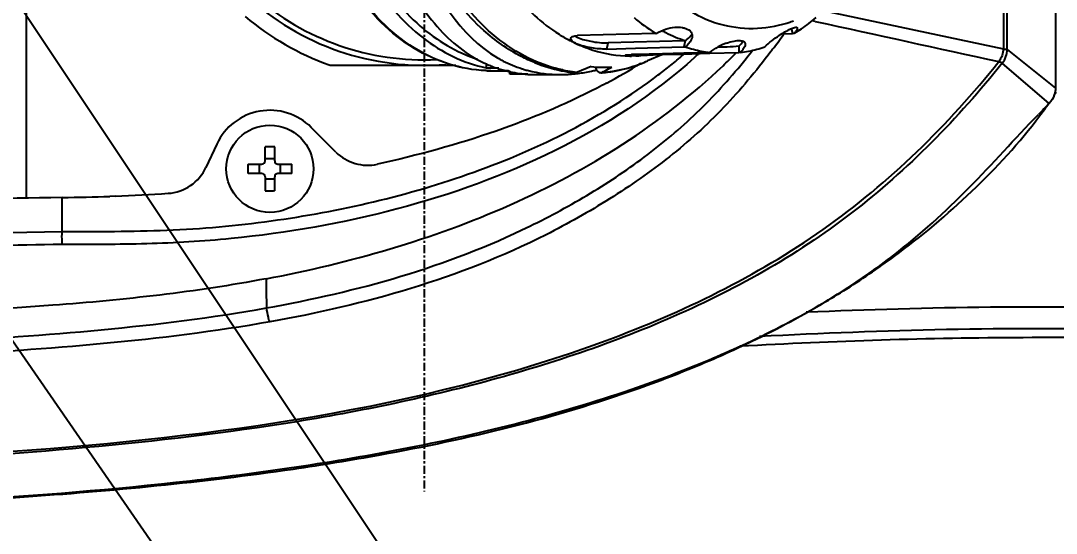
# Model space of a CAD drawing. Header units: millimetres. Extents: x 4086 to 8300, y 123 to 1549.
# Drawn here: x 6767.35 to 6814.85, y 703.58 to 727.1 of the extents above; entities that cross this region are included whole.
import ezdxf
from ezdxf import colors
from ezdxf.entities.mleader import LeaderData, LeaderLine
from ezdxf.math import Vec2, Vec3

# ---------------------------------------------------------------- set-up
doc = ezdxf.new("R2010")
doc.units = ezdxf.units.MM
doc.linetypes.add('CENTER', pattern=[0.6, 0.375, -0.075, 0.075, -0.075])
for name, color, linetype in [('00_COMPONENTS', 7, 'Continuous'), ('03_ALL_AXES', 7, 'Continuous'), ('多重引线', 7, 'Continuous')]:
    doc.layers.add(name, color=color, linetype=linetype)
doc.styles.add('思源黑', font='SourceHanSansCN-Normal.ttf')

msp = doc.modelspace()

# ---------------------------------------------------------------- linework, layer by layer
at = {"layer": '00_COMPONENTS', "color": 7, "linetype": 'Continuous'}
for p, q in [((6767.6071, 718.9587), (6767.6071, 755.1535)), ((6814.807, 729.3061), (6814.807, 724.0072)), ((6812.42, 728.8797), (6812.42, 725.8132)), ((6812.5916, 725.7846), (6812.5916, 728.9017)), ((6804.1315, 727.578), (6812.42, 725.8132)), ((6803.7916, 727.0727), (6803.6556, 727.1026)), ((6796.4146, 726.515), (6792.8856, 726.4175)), ((6802.2573, 726.5014), (6802.7452, 726.515)), ((6802.3513, 726.4894), (6802.3322, 726.4629)), ((6802.6995, 726.7142), (6802.7452, 726.515)), ((6794.2306, 725.7994), (6794.2964, 726.0859)), ((6794.2306, 725.7994), (6795.5484, 725.8359)), ((6797.8254, 726.1835), (6794.2964, 726.0859)), ((6795.5484, 725.8359), (6797.7596, 725.897)), ((6797.8254, 726.1835), (6797.7596, 725.897)), ((6800.287, 725.9489), (6800.287, 725.6476)), ((6795.5567, 725.5506), (6795.3662, 725.545)), ((6795.5553, 725.4845), (6795.3662, 725.4811)), ((6795.5553, 725.4841), (6795.5349, 725.4835)), ((6796.7792, 725.5864), (6795.5567, 725.5506)), ((6796.7477, 725.5436), (6796.0931, 725.2568)), ((6797.7678, 725.6153), (6796.7792, 725.5864)), ((6796.7804, 725.545), (6796.7804, 725.5864)), ((6796.7804, 725.545), (6797.769, 725.574)), ((6797.8393, 725.6174), (6797.7678, 725.6153)), ((6797.769, 725.574), (6798.874, 725.6063)), ((6798.8728, 725.6476), (6797.8393, 725.6174)), ((6798.874, 725.6063), (6798.9528, 725.6086)), ((6798.9528, 725.6086), (6800.287, 725.6476)), ((6800.6236, 725.3752), (6800.6523, 725.4111)), ((6812.5916, 725.7846), (6814.807, 724.0072)), ((6781.5816, 725.0561), (6787.3043, 725.0561)), ((6788.7004, 724.937), (6789.2711, 724.937)), ((6793.5101, 724.9949), (6792.8897, 724.7346)), ((6794.3131, 724.8893), (6794.4646, 724.9725)), ((6814.5152, 723.3004), (6812.3711, 725.1593)), ((6788.903, 724.8061), (6789.7611, 724.8061)), ((6789.2711, 724.8478), (6789.2418, 724.8487)), ((6789.7869, 724.6456), (6789.7869, 724.8061)), ((6790.6137, 724.6456), (6789.7869, 724.6456)), ((6790.6137, 724.6311), (6792.095, 724.6311)), ((6792.7807, 724.6682), (6792.7572, 724.6657)), ((6792.7682, 724.7161), (6792.7923, 724.7146)), ((6793.7545, 724.8424), (6793.7328, 724.837)), ((6793.9533, 724.7065), (6793.9383, 724.7061)), ((6781.8029, 721.0749), (6780.6735, 722.2043)), ((6776.3423, 721.4406), (6775.8421, 720.368)), ((6778.5563, 720.6761), (6778.5563, 721.3098)), ((6778.9963, 720.6761), (6778.9963, 721.3098)), ((6778.5563, 720.7797), (6778.9963, 720.7797)), ((6777.7726, 720.5261), (6778.4063, 720.5261)), ((6778.3027, 720.0861), (6778.3027, 720.5261)), ((6779.1463, 720.5261), (6779.7801, 720.5261)), ((6779.2499, 720.5261), (6779.2499, 720.0861)), ((6778.4063, 720.0861), (6777.7726, 720.0861)), ((6778.5563, 719.9361), (6778.5563, 719.3023)), ((6778.9963, 719.8325), (6778.5563, 719.8325)), ((6778.9963, 719.3023), (6778.9963, 719.9361)), ((6779.7801, 720.0861), (6779.1463, 720.0861)), ((6769.2463, 717.4306), (6769.2463, 718.9914)), ((6771.6753, 719.0507), (6771.4393, 719.0423))]:
    msp.add_line(p, q, dxfattribs=at)
msp.add_circle((6778.7763, 720.3061), 2, dxfattribs=at)
for centre, radius, start, end in [((6785.8463, 737.0561), 12, 227.14687, 274.81354), ((6785.8463, 737.0561), 11.75, 228.49054, 272.83371), ((6785.8463, 737.0561), 12.75, 229.94844, 250.05156), ((6798.7875, 733.1597), 7.7716, 304.24444, 310.42301), ((6800.8031, 732.2709), 5.539, 287.69516, 288.6663), ((6800.7733, 732.358), 5.6311, 288.6704, 291.04927), ((7614.4262, 4406.1444), 3767.3196, 257.5741802, 257.7052911), ((6795.8076, 732.4654), 7.0725, 237.78384, 242.35575), ((6796.4519, 725.0972), 1.4183, 88.31759, 91.50858), ((6800.1488, 732.6092), 7.1065, 238.51157, 239.04523), ((6799.9225, 732.4634), 6.6207, 241.4638, 243.12257), ((6799.766, 732.1407), 6.2621, 243.06494, 252.03912), ((6771.6595, 748.5645), 37.8061, 322.95831, 324.22489), ((6799.1645, 732.6027), 7.0989, 300.95461, 301.33524), ((6799.0783, 732.7421), 7.2628, 301.34479, 304.20219), ((6795.6756, 732.2184), 6.7924, 242.37521, 244.18363), ((6795.6218, 732.1077), 6.6693, 244.18577, 245.31961), ((6797.7129, 727.6555), 1.7591, 271.52133, 273.85044), ((6799.7029, 731.6169), 6.0152, 251.86872, 259.19679), ((6800.6257, 723.5184), 2.7133, 109.47831, 118.51687), ((6799.5895, 731.4841), 5.5798, 267.49219, 271.66896), ((6799.588, 731.5116), 5.6074, 271.67656, 277.25956), ((6799.6066, 731.6169), 6.0152, 280.80321, 288.13128), ((6792.1151, 730.3714), 5.7556, 239.6792, 242.78326), ((6795.3663, 731.2702), 5.7892, 267.0907, 269.99867), ((6795.2355, 736.3763), 10.8968, 271.68199, 272.39883), ((6782.6001, 743.1286), 23.2071, 308.85752, 310.68748), ((6783.0018, 742.1932), 22.6696, 312.27722, 312.87102), ((6799.6658, 731.4381), 5.8327, 259.22559, 262.9665), ((6779.4524, 746.1028), 29.1205, 313.66898, 315.1425), ((6779.6566, 745.898), 28.8313, 315.14465, 315.33983), ((6800.4748, 719.2936), 6.3568, 91.05374, 91.69261), ((6799.6437, 731.4381), 5.8327, 277.0335, 280.77441), ((6775.1975, 745.7275), 32.5684, 321.40532, 322.16092), ((6772.7448, 747.7506), 36.4494, 322.73757, 322.95176), ((6781.5816, 725.3061), 0.25, 250.05156, 270), ((6790.9786, 730.25), 5.6153, 245.9608, 247.06048), ((6801.6415, 723.748), 12.997, 173.89706, 174.16933), ((6790.9699, 730.2298), 5.5932, 247.06086, 247.64901), ((6790.9673, 730.2233), 5.5862, 247.64915, 248.81883), ((6790.9697, 730.2297), 5.5931, 248.81989, 252.08471), ((6790.9725, 730.2385), 5.6024, 252.08433, 252.3778), ((6790.977, 730.253), 5.6175, 252.37906, 254.97201), ((6792.0376, 730.2181), 5.5839, 242.77149, 252.33394), ((6792.0116, 730.1475), 5.5088, 252.36854, 252.61373), ((6792.014, 730.1554), 5.5169, 252.61393, 253.41049), ((6792.0235, 730.1875), 5.5505, 253.41193, 255.48423), ((6793.492, 731.5273), 6.8519, 247.87796, 258.6648), ((6794.129, 731.031), 6.0677, 264.14499, 273.17074), ((6757.2671, 792.5066), 77.1006, 298.458957, 298.7173), ((6781.038, 748.8385), 27.9082, 298.17542, 301.90725), ((6793.4481, 731.2296), 6.5314, 279.27054, 290.29651), ((6793.3459, 731.468), 6.7908, 281.17254, 290.27352), ((6793.2374, 731.7725), 7.1141, 290.24386, 293.66728), ((6793.3707, 731.4562), 6.7708, 290.24549, 290.87511), ((6793.3276, 731.5669), 6.8896, 290.88212, 293.66645), ((6781.9456, 743.9408), 24.2502, 307.15085, 308.85779), ((6788.9031, 731.0239), 6.2178, 267.98522, 269.99903), ((6789.9653, 730.9643), 6.1583, 263.25281, 267.69258), ((6790.9843, 730.2801), 5.6455, 254.97181, 256.70731), ((6790.9881, 730.2961), 5.6621, 256.7067, 257.03966), ((6790.9907, 730.3075), 5.6737, 257.03988, 257.96512), ((6791.0023, 730.3651), 5.7324, 257.97185, 262.17531), ((6791.0111, 730.4247), 5.7927, 262.16989, 262.71336), ((6791.0129, 730.4388), 5.8069, 262.71331, 263.11955), ((6791.015, 730.4565), 5.8248, 263.11973, 263.86102), ((6791.0201, 730.5057), 5.8742, 263.86321, 266.03324), ((6792.0943, 730.8967), 6.2656, 270.00654, 272.29528), ((6793.4331, 731.2758), 6.5938, 258.73729, 259.99151), ((6793.5277, 731.0368), 6.3346, 257.97788, 259.94645), ((6793.4179, 731.1858), 6.5025, 259.9854, 264.26538), ((6792.0898, 731.0251), 6.3941, 272.28925, 272.76662), ((6792.0871, 731.0811), 6.4502, 272.76694, 273.4622), ((6793.5237, 731.0139), 6.3113, 259.94689, 260.57264), ((6792.0778, 731.2242), 6.5936, 273.46789, 275.68938), ((6793.5186, 730.9827), 6.2797, 260.57175, 262.41387), ((6793.5133, 730.9433), 6.24, 262.41421, 264.26412), ((6792.0664, 731.3451), 6.715, 275.68336, 275.90494), ((6792.0585, 731.4192), 6.7895, 276.10667, 276.9419), ((6792.0516, 731.4762), 6.8469, 276.94113, 277.22324), ((6792.0118, 731.7582), 7.1317, 277.25605, 282.28172), ((6791.9392, 732.1085), 7.4894, 282.25443, 283.85662), ((6793.4093, 731.1432), 6.4596, 274.83076, 275.32822), ((6793.4015, 731.2132), 6.5301, 275.33957, 281.12734), ((6793.5036, 730.9363), 6.2329, 274.65737, 279.20125), ((6798.7092, 734.3765), 19.2827, 326.36141, 326.81092), ((6778.7753, 720.3061), 2.6845, 45, 155), ((6846.8474, 691.083), 45.6436, 135.1019, 135.9838), ((6797.1779, 735.4356), 21.1447, 323.12166, 325.02088), ((6783.2634, 722.5355), 2.0655, 224.99999, 282.36494), ((6778.4063, 720.6761), 0.15, 270, 0), ((6779.1463, 720.6761), 0.15, 180, 270), ((6773.9701, 721.2409), 2.0655, 274.00236, 335), ((6778.4063, 719.9361), 0.15, 0, 90), ((6779.1463, 719.9361), 0.15, 90, 180), ((6768.8994, 793.8516), 74.853, 272.125294, 273.994922), ((6767.8501, 827.8524), 108.87, 270.734832, 271.889265), ((6788.6729, 740.5488), 30.5986, 302.42211, 307.71399), ((6784.7449, 747.216), 38.3477, 302.03484, 306.2597), ((7174.165, 719.8325), 395.5913, 180.662184, 180.856152), ((6786.7023, 743.6264), 34.253, 300.26652, 302.44446), ((6783.1795, 749.6807), 41.2675, 300.25401, 302.06209), ((6781.2565, 753.0522), 45.1487, 295.13789, 300.20637), ((6779.2234, 758.2436), 50.6858, 290.94454, 294.7253), ((6778.8695, 758.1036), 50.7357, 291.37513, 295.15496), ((6776.6994, 764.7343), 57.6499, 289.180097, 290.981427), ((6777.2155, 762.2651), 55.2138, 289.51649, 291.39941)]:
    msp.add_arc(centre, radius, start, end, dxfattribs=at)
for points, knots in [([(6788.6914, 748.9905), (6787.8341, 748.6081), (6786.208, 747.2986), (6784.5971, 744.4416), (6783.6206, 740.9308), (6783.2932, 737.0564), (6783.6207, 733.1818), (6784.5973, 729.6712), (6786.2075, 726.8137), (6787.8338, 725.5042), (6788.6911, 725.1218)], [0, 0, 0, 0, 0.1029904, 0.220551, 0.3549529, 0.4999957, 0.6450397, 0.779444, 0.8969996, 1, 1, 1, 1]), ([(6778.6001, 715.2605), (6775.3695, 714.6491), (6768.8539, 713.9303), (6760.7102, 713.6014), (6754.2667, 713.5504), (6749.5485, 713.5823), (6744.8767, 713.6515), (6740.9541, 713.7234), (6737.6956, 713.7638), (6734.2347, 713.8229), (6729.7569, 713.7031), (6724.3335, 714.9027), (6719.2182, 717.4125), (6714.7974, 721.1689), (6711.4107, 725.9195), (6709.317, 731.3313), (6708.8448, 735.1624), (6708.8457, 737.0561)], [0, 0, 0, 0, 0.1188066, 0.2362623, 0.2944773, 0.3516251, 0.4067555, 0.4633033, 0.4933955, 0.5244992, 0.5884314, 0.6546973, 0.7229412, 0.7923905, 0.8621476, 0.9315735, 1, 1, 1, 1]), ([(6788.6845, 724.8099), (6787.5392, 724.8502), (6785.1166, 725.6537), (6782.3566, 728.5), (6780.5853, 732.4415), (6780.1747, 735.4375), (6780.1679, 736.9797)], [0, 0, 0, 0, 0.2121502, 0.4484048, 0.7145107, 1, 1, 1, 1]), ([(6788.903, 724.8061), (6787.7599, 724.8061), (6785.3054, 725.5448), (6782.4877, 728.3778), (6780.6704, 732.3623), (6780.2481, 735.4082), (6780.2411, 736.9792)], [0, 0, 0, 0, 0.2095775, 0.4447277, 0.7119858, 1, 1, 1, 1]), ([(6781.3018, 736.9754), (6781.3084, 735.5476), (6781.6613, 732.7658), (6783.1807, 729.0419), (6785.5406, 726.2135), (6787.6546, 725.1551), (6788.7004, 724.937)], [0, 0, 0, 0, 0.2833001, 0.5495514, 0.7880153, 1, 1, 1, 1]), ([(6781.6553, 736.977), (6781.6615, 735.6477), (6781.9755, 733.0517), (6783.3273, 729.5392), (6785.4332, 726.7925), (6787.3362, 725.6445), (6788.3021, 725.3411)], [0, 0, 0, 0, 0.2807983, 0.5462518, 0.7861502, 1, 1, 1, 1]), ([(6793.6079, 736.2929), (6793.6833, 734.8588), (6794.2295, 732.1281), (6796.2089, 728.7238), (6799.1799, 726.6604), (6801.4992, 726.6789), (6802.4867, 726.994)], [0, 0, 0, 0, 0.2936559, 0.5589468, 0.788037, 1, 1, 1, 1]), ([(6784.989, 732.5414), (6785.1543, 731.7518), (6785.8771, 729.0751), (6787.4869, 726.4102), (6789.2094, 725.403)], [0, 0, 0, 0, 0.2879078, 1, 1, 1, 1]), ([(6788.5841, 726.6574), (6788.1816, 727.0186), (6786.6002, 728.7116), (6785.5899, 730.8852), (6785.1179, 732.5878)], [0, 0, 0, 0, 0.2343855, 1, 1, 1, 1]), ([(6790.8391, 725.2946), (6789.7646, 725.782), (6787.7313, 727.4145), (6786.4518, 729.6373), (6785.9455, 730.8764)], [0, 0, 0, 0, 0.4685028, 1, 1, 1, 1]), ([(6790.5553, 727.6917), (6790.6698, 727.5741), (6791.1274, 727.1288), (6791.6357, 726.7345), (6792.0372, 726.4818)], [0, 0, 0, 0, 0.2570561, 1, 1, 1, 1]), ([(6802.1408, 726.4283), (6802.3075, 726.5373), (6802.5412, 726.6769), (6802.8098, 726.7858), (6802.917, 726.8133), (6802.9482, 726.7993)], [0, 0, 0, 0, 0.6654043, 0.8859454, 1, 1, 1, 1]), ([(6802.9679, 726.7759), (6802.9698, 726.7674), (6802.9647, 726.7123), (6802.9313, 726.6668), (6802.9056, 726.6298)], [0, 0, 0, 0, 0.1614402, 1, 1, 1, 1]), ([(6802.9482, 726.7993), (6802.9531, 726.7972), (6802.9621, 726.7909), (6802.9667, 726.7809), (6802.9679, 726.7759)], [0, 0, 0, 0, 0.5085885, 1, 1, 1, 1]), ([(6790.9117, 725.1798), (6790.7038, 725.2641), (6789.8662, 725.6507), (6789.1031, 726.1917), (6788.5841, 726.6574)], [0, 0, 0, 0, 0.2434492, 1, 1, 1, 1]), ([(6792.574, 726.2788), (6792.5738, 726.2822), (6792.574, 726.2891), (6792.5751, 726.2959), (6792.5758, 726.2992)], [0, 0, 0, 0, 0.5036737, 1, 1, 1, 1]), ([(6797.8235, 726.1755), (6797.856, 726.1993), (6797.9725, 726.2907), (6798.0782, 726.3986), (6798.1377, 726.4886)], [0, 0, 0, 0, 0.2720215, 1, 1, 1, 1]), ([(6798.1411, 726.328), (6798.1326, 726.2907), (6798.0677, 726.123), (6797.9382, 725.9898), (6797.831, 725.9003)], [0, 0, 0, 0, 0.2155587, 1, 1, 1, 1]), ([(6797.8486, 726.7486), (6797.9448, 726.7151), (6798.1267, 726.6182), (6798.1598, 726.4093), (6798.1411, 726.328)], [0, 0, 0, 0, 0.5500869, 1, 1, 1, 1]), ([(6802.8159, 726.5149), (6802.8045, 726.5153), (6802.7809, 726.5157), (6802.7573, 726.5154), (6802.7452, 726.515)], [0, 0, 0, 0, 0.486336, 1, 1, 1, 1]), ([(6792.5791, 726.252), (6792.5776, 726.2564), (6792.5752, 726.2653), (6792.5741, 726.2743), (6792.574, 726.2788)], [0, 0, 0, 0, 0.5135, 1, 1, 1, 1]), ([(6792.837, 726.0476), (6792.8035, 726.063), (6792.7079, 726.1131), (6792.6028, 726.1821), (6792.5791, 726.252)], [0, 0, 0, 0, 0.3326894, 1, 1, 1, 1]), ([(6794.2306, 725.7994), (6793.995, 725.7929), (6793.5219, 725.8412), (6793.0536, 725.9481), (6792.837, 726.0476)], [0, 0, 0, 0, 0.4971269, 1, 1, 1, 1]), ([(6792.837, 726.0476), (6793.0158, 725.9654), (6793.7299, 725.6746), (6794.4994, 725.5177), (6795.0725, 725.4885)], [0, 0, 0, 0, 0.2553718, 1, 1, 1, 1]), ([(6793.2123, 726.2233), (6793.3045, 726.1977), (6793.6607, 726.1185), (6794.0273, 726.0785), (6794.2964, 726.0859)], [0, 0, 0, 0, 0.2622038, 1, 1, 1, 1]), ([(6800.3481, 726.1887), (6800.4087, 726.1839), (6800.5213, 726.1699), (6800.5799, 726.0645), (6800.5799, 726.022)], [0, 0, 0, 0, 0.5888921, 1, 1, 1, 1]), ([(6800.5799, 726.022), (6800.5799, 726.0043), (6800.5663, 725.9173), (6800.5172, 725.8409), (6800.4756, 725.7853)], [0, 0, 0, 0, 0.2034644, 1, 1, 1, 1]), ([(6812.42, 725.8132), (6812.4577, 725.8049), (6812.5119, 725.792), (6812.5764, 725.7967), (6812.5916, 725.7846)], [0, 0, 0, 0, 0.6646297, 1, 1, 1, 1]), ([(6798.252, 725.42), (6796.3549, 723.6951), (6791.9674, 720.8717), (6784.6681, 718.2477), (6778.2879, 717.1319), (6773.1265, 716.8223), (6770.5399, 716.8351), (6769.2465, 716.8347)], [0, 0, 0, 0, 0.2488415, 0.4985143, 0.7490463, 0.8744737, 1, 1, 1, 1]), ([(6778.6178, 713.9215), (6780.698, 714.2945), (6784.8293, 715.2296), (6789.7887, 717.1233), (6793.5046, 719.1443), (6796.1435, 720.9072), (6798.553, 722.9744), (6799.9643, 724.5518), (6800.6236, 725.3752)], [0, 0, 0, 0, 0.2501351, 0.5001944, 0.6252664, 0.7502237, 0.8751421, 1, 1, 1, 1]), ([(6801.7539, 725.6817), (6801.0755, 724.7901), (6799.644, 723.0597), (6797.1429, 720.8029), (6794.3841, 718.8876), (6790.5047, 716.6829), (6785.2939, 714.6639), (6780.9542, 713.67), (6778.7697, 713.2819)], [0, 0, 0, 0, 0.1256795, 0.2512206, 0.3765895, 0.5017552, 0.7511084, 1, 1, 1, 1]), ([(6795.0733, 725.5087), (6795.0733, 725.5351), (6795.2274, 725.5225), (6795.2938, 725.5429), (6795.3662, 725.545)], [0, 0, 0, 0, 0.2670243, 1, 1, 1, 1]), ([(6795.1493, 725.489), (6795.1302, 725.4909), (6795.1103, 725.4947), (6795.0733, 725.5014), (6795.0733, 725.5087)], [0, 0, 0, 0, 0.7231161, 1, 1, 1, 1]), ([(6795.3662, 725.4811), (6795.3443, 725.4811), (6795.272, 725.4817), (6795.1995, 725.484), (6795.1493, 725.489)], [0, 0, 0, 0, 0.3025207, 1, 1, 1, 1]), ([(6796.7804, 725.545), (6796.7299, 725.5436), (6796.494, 725.5343), (6796.2584, 725.5194), (6796.0731, 725.5087)], [0, 0, 0, 0, 0.2139966, 1, 1, 1, 1]), ([(6812.3711, 725.1593), (6810.3394, 722.6224), (6806.8833, 719.0855), (6801.4379, 715.4841), (6795.58, 712.6139), (6787.8066, 710.1056), (6778.2114, 708.285), (6768.5076, 707.2837), (6755.55, 706.5121), (6745.8153, 706.41), (6739.3338, 706.4779)], [0, 0, 0, 0, 0.1250553, 0.1877837, 0.2504684, 0.3755153, 0.5006246, 0.6256807, 0.7506037, 1, 1, 1, 1]), ([(6778.6001, 715.2606), (6782.4298, 715.9864), (6789.9808, 718.1283), (6796.7458, 722.3523), (6799.5599, 725.0387)], [0, 0, 0, 0, 0.5004741, 1, 1, 1, 1]), ([(6788.7004, 724.937), (6788.7004, 724.9417), (6788.7034, 724.9856), (6788.7077, 725.0293), (6788.7117, 725.0684)], [0, 0, 0, 0, 0.106491, 1, 1, 1, 1]), ([(6793.9383, 724.7061), (6793.883, 724.7079), (6793.8093, 724.767), (6793.7702, 724.835), (6793.7592, 724.857)], [0, 0, 0, 0, 0.6921413, 1, 1, 1, 1]), ([(6794.2014, 712.4293), (6797.6959, 713.7207), (6804.491, 717.0148), (6809.8958, 722.3201), (6812.2125, 725.2273)], [0, 0, 0, 0, 0.500546, 1, 1, 1, 1]), ([(6812.2125, 725.2273), (6812.2342, 725.2224), (6812.289, 725.2051), (6812.3443, 725.1826), (6812.3711, 725.1593)], [0, 0, 0, 0, 0.3847218, 1, 1, 1, 1]), ([(6778.8276, 717.9147), (6781.9865, 718.3519), (6788.2387, 719.7858), (6794.0496, 722.6865), (6796.5907, 724.6122)], [0, 0, 0, 0, 0.5000496, 1, 1, 1, 1]), ([(6794.0078, 724.7229), (6793.9991, 724.7182), (6793.9824, 724.7092), (6793.9624, 724.7065), (6793.9534, 724.7086)], [0, 0, 0, 0, 0.5186337, 1, 1, 1, 1]), ([(6794.2155, 724.2373), (6794.0708, 724.1597), (6792.4392, 723.3015), (6788.9902, 721.8625), (6785.5458, 720.9212), (6783.7057, 720.5179)], [0, 0, 0, 0, 0.0440348, 0.4943312, 1, 1, 1, 1]), ([(6807.3907, 716.343), (6808.611, 717.2881), (6810.8979, 719.3808), (6812.9497, 721.6887), (6814.0231, 722.7989)], [0, 0, 0, 0, 0.4998785, 1, 1, 1, 1]), ([(6807.4255, 716.2945), (6808.6704, 717.2088), (6811.048, 719.2099), (6813.1587, 721.502), (6814.0918, 722.7463)], [0, 0, 0, 0, 0.4982662, 1, 1, 1, 1]), ([(6769.2463, 718.9914), (6766.4966, 718.9319), (6760.9987, 718.8672), (6755.5008, 718.8097), (6752.7531, 718.8027)], [0, 0, 0, 0, 0.5002423, 1, 1, 1, 1]), ([(6769.2463, 717.4306), (6770.8463, 717.4305), (6774.0477, 717.4175), (6777.2425, 717.6954), (6778.8276, 717.9147)], [0, 0, 0, 0, 0.4999555, 1, 1, 1, 1]), ([(6769.2461, 716.8347), (6769.2449, 716.8767), (6769.2393, 717.0753), (6769.2377, 717.2742), (6769.2463, 717.4307)], [0, 0, 0, 0, 0.211466, 1, 1, 1, 1]), ([(6769.2465, 716.8347), (6764.9303, 716.7518), (6756.2976, 716.5798), (6747.6632, 716.592), (6743.3462, 716.5996)], [0, 0, 0, 0, 0.4999994, 1, 1, 1, 1]), ([(6659.3273, 716.2634), (6664.1477, 715.8508), (6673.8192, 715.0547), (6688.4122, 714.272), (6703.1355, 713.6229), (6718.0097, 712.9879), (6733.0356, 712.4075), (6748.1895, 712.0497), (6760.8878, 712.1582), (6771.0464, 712.8482), (6776.11, 713.4718), (6778.6178, 713.9214)], [0, 0, 0, 0, 0.1214676, 0.2436229, 0.366883, 0.4914912, 0.6174136, 0.7444108, 0.8720778, 0.9360322, 1, 1, 1, 1]), ([(6778.7697, 713.2819), (6776.2475, 712.8354), (6771.1623, 712.2107), (6760.977, 711.5377), (6748.2698, 711.4538), (6733.1205, 711.8501), (6718.1089, 712.4606), (6703.2485, 713.1011), (6688.5345, 713.7508), (6673.9463, 714.5292), (6664.2764, 715.3256), (6659.4568, 715.7312)], [0, 0, 0, 0, 0.0642979, 0.128442, 0.2561788, 0.3830764, 0.5088659, 0.6333085, 0.7564605, 0.8785885, 1, 1, 1, 1]), ([(6803.381, 713.7349), (6806.1933, 713.8577), (6811.8227, 714.0191), (6823.084, 713.9161), (6837.1548, 713.5212), (6854.033, 712.8602), (6876.5336, 711.8873), (6904.6399, 710.2616), (6927.1017, 708.6003), (6938.3463, 707.9968)], [0, 0, 0, 0, 0.062497, 0.1249962, 0.2499953, 0.3749966, 0.4999977, 0.7499975, 1, 1, 1, 1]), ([(6778.7697, 713.2819), (6778.7362, 713.3517), (6778.6917, 713.5693), (6778.6437, 713.7819), (6778.6178, 713.9214)], [0, 0, 0, 0, 0.3529259, 1, 1, 1, 1]), ([(6801.235, 712.6261), (6804.0913, 712.7675), (6809.8075, 713.0029), (6821.2489, 712.9717), (6835.544, 712.594), (6852.6912, 711.9412), (6869.8351, 711.207), (6886.9728, 710.3318), (6909.8081, 708.908), (6926.9228, 707.6467), (6938.3463, 707.0363)], [0, 0, 0, 0, 0.0624972, 0.1249952, 0.2499933, 0.3749942, 0.4999951, 0.6249962, 0.7499975, 1, 1, 1, 1]), ([(6800.3238, 712.179), (6802.4905, 712.2869), (6806.8248, 712.4924), (6815.5026, 712.6302), (6826.3495, 712.4314), (6839.3595, 712.028), (6856.7018, 711.3489), (6878.3754, 710.3923), (6895.6998, 709.3431), (6904.3584, 708.7675)], [0, 0, 0, 0, 0.0625, 0.1249988, 0.249997, 0.3749975, 0.4999985, 0.7499996, 1, 1, 1, 1]), ([(6739.2641, 706.5936), (6748.5059, 706.4949), (6766.9137, 706.8218), (6785.5432, 709.2296), (6794.2014, 712.4293)], [0, 0, 0, 0, 0.500318, 1, 1, 1, 1]), ([(6754.1367, 704.6743), (6761.1379, 704.8629), (6771.651, 705.3749), (6785.5217, 707.3966), (6792.3336, 709.1336), (6795.6396, 710.2845)], [0, 0, 0, 0, 0.5000384, 0.7500707, 1, 1, 1, 1]), ([(6779.8463, 706.5289), (6781.1788, 706.723), (6786.5244, 707.5914), (6791.8242, 708.8629), (6795.6612, 710.2237)], [0, 0, 0, 0, 0.2485477, 1, 1, 1, 1]), ([(6754.3135, 704.6482), (6758.6484, 704.7647), (6767.1799, 705.1147), (6775.6892, 705.9236), (6779.8463, 706.5289)], [0, 0, 0, 0, 0.5079386, 1, 1, 1, 1])]:
    msp.add_open_spline(points, degree=3, knots=knots, dxfattribs=at)
for points in [[(6795.4826, 727.2433), (6795.7823, 726.9885), (6796.1015, 726.7547), (6796.4369, 726.5492)], [(6796.9229, 726.7145), (6797.0588, 726.7582), (6797.2003, 726.7876), (6797.3425, 726.7993)], [(6797.3425, 726.7993), (6797.4616, 726.8091), (6797.583, 726.8068), (6797.7006, 726.7862)], [(6797.7006, 726.7862), (6797.7508, 726.7775), (6797.8005, 726.7653), (6797.8486, 726.7486)], [(6792.5758, 726.2992), (6792.5854, 726.3407), (6792.6318, 726.3689), (6792.6718, 726.3837)], [(6792.6718, 726.3837), (6792.7012, 726.3947), (6792.7321, 726.4016), (6792.763, 726.4066)], [(6792.763, 726.4066), (6792.8035, 726.4132), (6792.8446, 726.4163), (6792.8856, 726.4175)], [(6792.776, 726.4013), (6792.816, 726.3754), (6792.8585, 726.3533), (6792.9017, 726.3334)], [(6792.9017, 726.3334), (6793.0015, 726.2874), (6793.1065, 726.2526), (6793.2123, 726.2233)], [(6796.4935, 726.5149), (6796.6269, 726.5994), (6796.7727, 726.6662), (6796.9229, 726.7145)], [(6801.7972, 726.1823), (6801.908, 726.2693), (6802.023, 726.3512), (6802.1408, 726.4283)], [(6802.9056, 726.6298), (6802.8778, 726.5899), (6802.8473, 726.552), (6802.8159, 726.5149)], [(6798.9516, 725.6493), (6799.0686, 725.7461), (6799.1968, 725.8301), (6799.3303, 725.9025)], [(6799.7209, 726.0764), (6799.8345, 726.1165), (6799.9513, 726.1493), (6800.07, 726.1701)], [(6800.07, 726.1701), (6800.1615, 726.1861), (6800.2555, 726.196), (6800.3481, 726.1887)], [(6800.287, 725.9405), (6800.3586, 726.007), (6800.4272, 726.078), (6800.4845, 726.1572)], [(6801.4785, 725.9003), (6801.5779, 726.0015), (6801.6857, 726.0946), (6801.7972, 726.1823)], [(6812.42, 725.8132), (6812.4086, 725.6063), (6812.3328, 725.3961), (6812.2125, 725.2273)], [(6796.0731, 725.5087), (6795.946, 725.5014), (6795.8189, 725.4943), (6795.6916, 725.489)], [(6800.4756, 725.7853), (6800.4398, 725.7373), (6800.3997, 725.6923), (6800.3579, 725.6493)], [(6812.3711, 725.1593), (6812.5083, 725.3325), (6812.5903, 725.5636), (6812.5916, 725.7846)], [(6792.2082, 724.8412), (6791.738, 724.9413), (6791.2769, 725.0959), (6790.8391, 725.2946)], [(6793.7592, 724.857), (6793.7402, 724.8949), (6793.7259, 724.9351), (6793.715, 724.976)], [(6790.6323, 724.8142), (6791.108, 724.6911), (6791.6036, 724.6311), (6792.095, 724.6311)], [(6792.7923, 724.7146), (6792.8249, 724.7146), (6792.8626, 724.7196), (6792.8858, 724.7424)], [(6814.807, 724.0072), (6814.8063, 723.9036), (6814.7888, 723.7991), (6814.7566, 723.7007)], [(6814.7566, 723.7007), (6814.7083, 723.5526), (6814.6243, 723.4117), (6814.5152, 723.3004)], [(6778.7763, 721.3136), (6778.7032, 721.3136), (6778.6298, 721.3136), (6778.5569, 721.3079)], [(6778.9963, 721.3098), (6778.9231, 721.3124), (6778.8498, 721.3149), (6778.7766, 721.3117)], [(6777.7726, 720.5261), (6777.77, 720.4529), (6777.7675, 720.3796), (6777.7707, 720.3064)], [(6777.7688, 720.3061), (6777.7688, 720.2329), (6777.7687, 720.1596), (6777.7744, 720.0867)], [(6779.7839, 720.3061), (6779.7839, 720.3792), (6779.7839, 720.4526), (6779.7782, 720.5255)], [(6779.7801, 720.0861), (6779.7826, 720.1593), (6779.7851, 720.2326), (6779.782, 720.3058)], [(6778.5563, 719.3023), (6778.6295, 719.2998), (6778.7028, 719.2973), (6778.776, 719.3004)], [(6778.7763, 719.2985), (6778.8495, 719.2985), (6778.9228, 719.2985), (6778.9957, 719.3042)], [(6743.3348, 717.1229), (6751.9725, 717.1458), (6760.6098, 717.283), (6769.2463, 717.4307)], [(6800.4237, 712.2045), (6801.6316, 712.762), (6802.8177, 713.3714), (6803.9666, 714.0423)]]:
    msp.add_open_spline(points, degree=3, dxfattribs=at)
at = {"layer": '03_ALL_AXES', "color": 7, "linetype": 'CENTER'}
msp.add_line((6785.8463, 737.0561), (6785.8463, 705.501), dxfattribs=at)

# ---------------------------------------------------------------- leaders
at = {"layer": '多重引线'}
ml = msp.add_multileader_mtext('Standard', dxfattribs=at)
ml.set_content('{\\C7;indicator}', style='思源黑')
ml.set_leader_properties()
ml.build(insert=Vec2(0, 0))
ml.multileader.update_dxf_attribs({"text_left_attachment_type": 5, "text_right_attachment_type": 5, "dogleg_length": 1, "arrow_head_size": 6})
ctx = ml.context
ctx.base_point, ctx.char_height, ctx.arrow_head_size, ctx.plane_origin = Vec3(6795.0692, 687.6358), 7, 6, Vec3(6757.3056, 749.9645)
ctx.left_attachment, ctx.right_attachment = 5, 5
notes = []
notes.append((ctx, [(0, (1, 1, 0), (6794.0692, 687.6358), (1, 0), 1, [(0, [(6761.1448, 737.0561)], 0, [])])]))
ctx.mtext.insert, ctx.mtext.flow_direction = Vec3(6797.0692, 695.3736), 5
ml = msp.add_multileader_mtext('Standard', dxfattribs=at)
ml.set_content('DB15', style='思源黑')
ml.set_leader_properties()
ml.build(insert=Vec2(0, 0))
ml.multileader.update_dxf_attribs({"text_left_attachment_type": 5, "text_right_attachment_type": 5, "dogleg_length": 1, "arrow_head_size": 6})
ctx = ml.context
ctx.base_point, ctx.char_height, ctx.arrow_head_size, ctx.plane_origin = Vec3(6800.0674, 666.0166), 7, 6, Vec3(6757.8836, 725.5571)
ctx.left_attachment, ctx.right_attachment = 5, 5
notes.append((ctx, [(0, (1, 1, 0), (6799.0674, 666.0166), (1, 0), 1, [(0, [(6757.8836, 725.5571)], 0, [])])]))
ctx.mtext.insert, ctx.mtext.flow_direction = Vec3(6802.0674, 673.1427), 5
for ctx, leaders in notes:
    for number, flags, end, landing, length, lines in leaders:
        leader = LeaderData()
        leader.index, (leader.has_last_leader_line, leader.has_dogleg_vector, leader.attachment_direction) = number, flags
        leader.last_leader_point, leader.dogleg_vector, leader.dogleg_length = Vec3(end), Vec3(landing), length
        for number, points, colour, breaks in lines:
            line = LeaderLine()
            line.index, line.vertices, line.color, line.breaks = number, Vec3.list(points), colors.encode_raw_color(colour), breaks
            leader.lines.append(line)
        ctx.leaders.append(leader)

doc.saveas('drawing.dxf')
